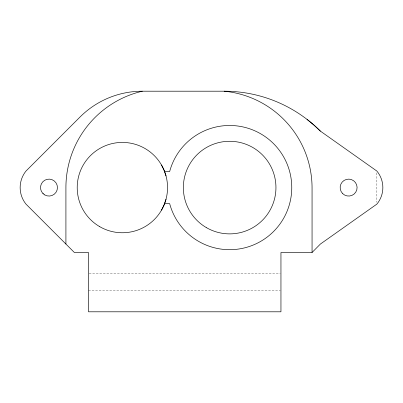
<?xml version="1.0" encoding="UTF-8"?>
<svg xmlns="http://www.w3.org/2000/svg" width="403" height="403" viewBox="0 0 403 403"><rect width="100%" height="100%" fill="white"/><g stroke="black" fill="none" stroke-linecap="round" stroke-linejoin="round"><path stroke-width="0.3" stroke-dasharray="2.02 1.51" d="M89.128 273.672L280.322 273.672M88.499 290.613L280.322 290.613M376.855 172.922L376.855 202.251"/><path stroke-width="0.6" d="M166.006 199.273L164.107 204.87L161.492 210.17M320.39 131.126A135.967 135.967 0 0 0 224.149 91.199L142.36 91.199A88.171 88.171 0 0 0 80.016 117.026L25.994 171.048A26.331 26.331 0 0 0 25.994 204.125L74.353 252.485L88.499 252.485L88.499 311.801L280.951 311.801L280.951 252.485L312.058 252.485L320.39 244.047L376.855 204.125A25.802 25.802 0 0 0 376.855 171.048L320.39 131.126L313.897 125.026L307.015 119.369M164.52 171.512L169.663 171.512A62.107 62.107 0 0 1 265.275 136.708A62.107 62.107 0 0 1 265.275 238.46A62.107 62.107 0 0 1 169.663 203.661L164.52 203.661M42.945 193.616L43.307 193.878M161.492 164.998L164.107 170.298L166.006 175.894M312.058 252.485L312.058 188A97.249 97.249 0 0 0 224.149 91.199M65.916 244.047L65.916 187.586A98.987 98.987 0 0 1 142.36 91.199M44.743 194.921A8.468 8.468 0 0 0 57.448 187.586A8.468 8.468 0 0 0 44.743 180.252A8.468 8.468 0 0 0 44.743 194.921M342.636 193.576A8.468 8.468 0 0 0 356.806 189.778A8.468 8.468 0 0 0 346.429 179.406A8.468 8.468 0 0 0 342.636 193.576M206.502 227.68A46.3 46.3 0 0 0 275.949 187.586A46.3 46.3 0 0 0 206.502 147.488A46.3 46.3 0 0 0 206.502 227.68M99.793 226.703A45.171 45.171 0 0 0 167.547 187.586A45.171 45.171 0 0 0 99.793 148.47A45.171 45.171 0 0 0 99.793 226.703"/></g></svg>
